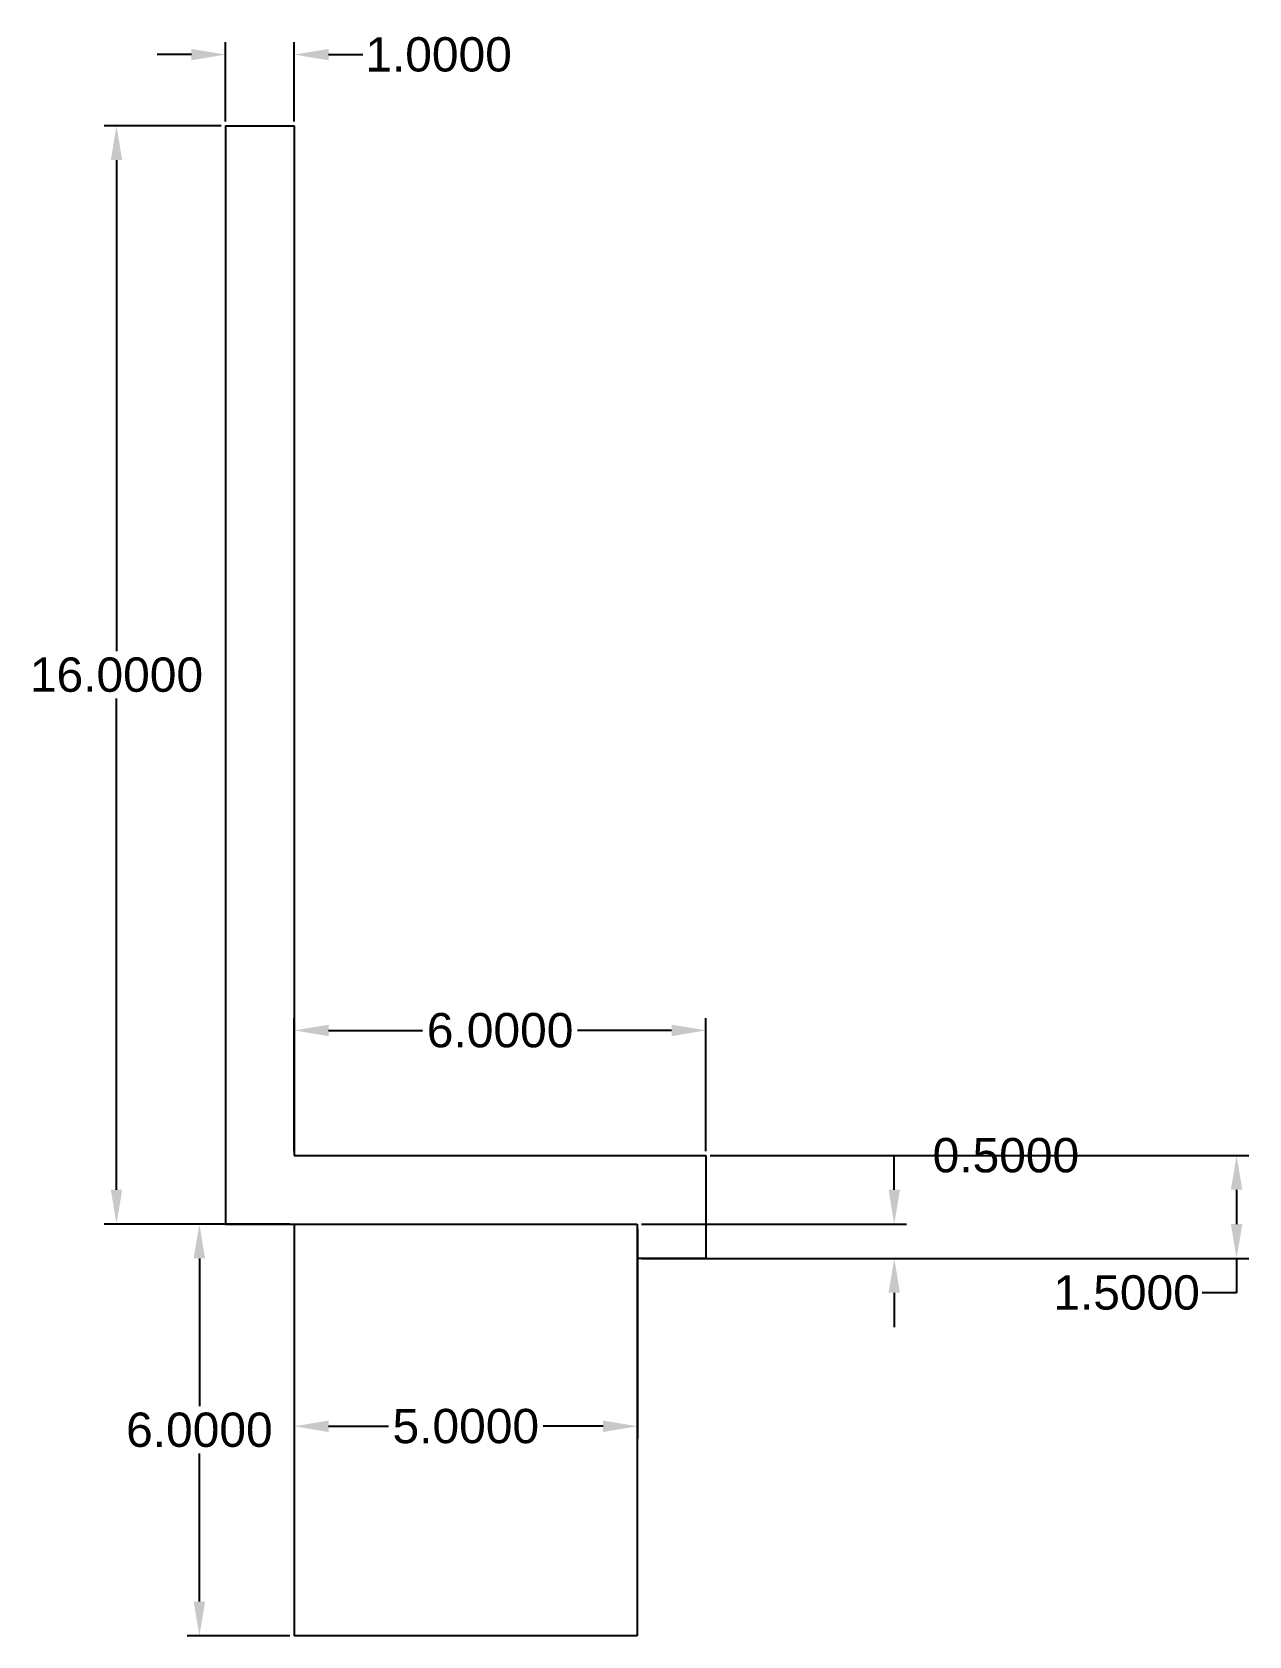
# Model space of a CAD drawing. Header units: millimetres. Extents: x 34.3 to 52.1, y 5.5 to 28.9.
import ezdxf

# ---------------------------------------------------------------- set-up
doc = ezdxf.new("R2010")
doc.units = ezdxf.units.MM
doc.header["$MEASUREMENT"] = 0
doc.layers.add('dimensiuni', color=240, linetype='Continuous')
doc.layers.add('rez', color=30, linetype='Continuous')
doc.styles.get("Standard").update_dxf_attribs({"font": 'arial.ttf'})
doc.dimstyles.get("Standard").update_dxf_attribs({"dimtxt": 0.5, "dimasz": 0.5, "dimexe": 0.18, "dimexo": 0.0625, "dimgap": 0.09, "dimtad": 0, "dimtih": 1, "dimtoh": 1, "dimdec": 4, "dimzin": 0, "dimdsep": 46, "dimtxsty": 'Standard', "dimcen": 0.09, "dimadec": 0, "dimazin": 0, "dimtfac": 1, "dimtdec": 4, "dimtofl": 0, "dimtmove": 0, "dimatfit": 3, "dimfxl": 1, "dimtolj": 1, "dimtzin": 0, "dimarcsym": 0})

# ---------------------------------------------------------------- blocks, each defined once
blk = doc.blocks.new('*D2')
at = {"layer": 'Defpoints', "color": 0, "transparency": 16777216}
for p in [(38.168, 28.566), (37.168, 27.53), (38.168, 27.53)]:
    blk.add_point(p, dxfattribs=at)
at = {"layer": 'dimensiuni', "color": 0, "lineweight": -2, "transparency": 16777216}
for p, q in [((37.168, 27.592), (37.168, 28.746)), ((38.168, 27.592), (38.168, 28.746)), ((36.668, 28.566), (36.168, 28.566)), ((38.668, 28.566), (39.168, 28.566))]:
    blk.add_line(p, q, dxfattribs=at)
at = {"layer": 'dimensiuni', "color": 0, "transparency": 16777216}
for points in [[(36.668, 28.649), (36.668, 28.483), (37.168, 28.566)], [(38.668, 28.649), (38.668, 28.483), (38.168, 28.566)]]:
    blk.add_solid(points, dxfattribs=at)
at = {"layer": 'dimensiuni', "color": 0, "transparency": 16777216, "insert": (40.271, 28.566), "char_height": 0.5, "attachment_point": 5}
blk.add_mtext('\\A1;1.0000', dxfattribs=at)
blk = doc.blocks.new('*D3')
at = {"layer": 'Defpoints', "color": 0, "transparency": 16777216}
for p in [(37.168, 27.53), (35.577, 11.53), (37.168, 11.53)]:
    blk.add_point(p, dxfattribs=at)
at = {"layer": 'dimensiuni', "color": 0, "lineweight": -2, "transparency": 16777216}
for p, q in [((37.105, 27.53), (35.397, 27.53)), ((35.577, 27.03), (35.577, 19.875)), ((35.577, 12.03), (35.577, 19.185)), ((37.105, 11.53), (35.397, 11.53))]:
    blk.add_line(p, q, dxfattribs=at)
at = {"layer": 'dimensiuni', "color": 0, "transparency": 16777216}
for points in [[(35.494, 27.03), (35.66, 27.03), (35.577, 27.53)], [(35.494, 12.03), (35.66, 12.03), (35.577, 11.53)]]:
    blk.add_solid(points, dxfattribs=at)
at = {"layer": 'dimensiuni', "color": 0, "transparency": 16777216, "insert": (35.577, 19.53), "char_height": 0.5, "attachment_point": 5}
blk.add_mtext('\\A1;16.0000', dxfattribs=at)
blk = doc.blocks.new('*D4')
at = {"layer": 'Defpoints', "color": 0, "transparency": 16777216}
for p in [(43.168, 11.53), (46.912, 11.53), (43.168, 11.03)]:
    blk.add_point(p, dxfattribs=at)
at = {"layer": 'dimensiuni', "color": 0, "lineweight": -2, "transparency": 16777216}
for p, q in [((46.912, 12.03), (46.912, 12.53)), ((46.912, 12.53), (47.412, 12.53)), ((43.23, 11.53), (47.092, 11.53)), ((43.23, 11.03), (47.092, 11.03)), ((46.912, 10.53), (46.912, 10.03))]:
    blk.add_line(p, q, dxfattribs=at)
at = {"layer": 'dimensiuni', "color": 0, "transparency": 16777216}
for points in [[(46.829, 12.03), (46.996, 12.03), (46.912, 11.53)], [(46.829, 10.53), (46.996, 10.53), (46.912, 11.03)]]:
    blk.add_solid(points, dxfattribs=at)
at = {"layer": 'dimensiuni', "color": 0, "transparency": 16777216, "insert": (48.539, 12.53), "char_height": 0.5, "attachment_point": 5}
blk.add_mtext('\\A1;0.5000', dxfattribs=at)
blk = doc.blocks.new('*D5')
at = {"layer": 'Defpoints', "color": 0, "transparency": 16777216}
for p in [(44.168, 12.53), (44.168, 11.03), (51.901, 11.03)]:
    blk.add_point(p, dxfattribs=at)
at = {"layer": 'dimensiuni', "color": 0, "lineweight": -2, "transparency": 16777216}
for p, q in [((44.23, 12.53), (52.081, 12.53)), ((51.901, 12.03), (51.901, 11.53)), ((44.23, 11.03), (52.081, 11.03)), ((51.901, 11.03), (51.901, 10.53)), ((51.901, 10.53), (51.401, 10.53))]:
    blk.add_line(p, q, dxfattribs=at)
at = {"layer": 'dimensiuni', "color": 0, "transparency": 16777216}
for points in [[(51.818, 12.03), (51.985, 12.03), (51.901, 12.53)], [(51.818, 11.53), (51.985, 11.53), (51.901, 11.03)]]:
    blk.add_solid(points, dxfattribs=at)
at = {"layer": 'dimensiuni', "color": 0, "transparency": 16777216, "insert": (50.298, 10.53), "char_height": 0.5, "attachment_point": 5}
blk.add_mtext('\\A1;1.5000', dxfattribs=at)
blk = doc.blocks.new('*D6')
at = {"layer": 'Defpoints', "color": 0, "transparency": 16777216}
for p in [(38.168, 11.53), (43.168, 11.53), (43.168, 8.584)]:
    blk.add_point(p, dxfattribs=at)
at = {"layer": 'dimensiuni', "color": 0, "lineweight": -2, "transparency": 16777216}
for p, q in [((38.168, 11.467), (38.168, 8.404)), ((43.168, 11.467), (43.168, 8.404)), ((38.668, 8.584), (39.541, 8.584)), ((42.668, 8.584), (41.795, 8.584))]:
    blk.add_line(p, q, dxfattribs=at)
at = {"layer": 'dimensiuni', "color": 0, "transparency": 16777216}
for points in [[(38.668, 8.668), (38.668, 8.501), (38.168, 8.584)], [(42.668, 8.668), (42.668, 8.501), (43.168, 8.584)]]:
    blk.add_solid(points, dxfattribs=at)
at = {"layer": 'dimensiuni', "color": 0, "transparency": 16777216, "insert": (40.668, 8.584), "char_height": 0.5, "attachment_point": 5}
blk.add_mtext('\\A1;5.0000', dxfattribs=at)
blk = doc.blocks.new('*D7')
at = {"layer": 'Defpoints', "color": 0, "transparency": 16777216}
for p in [(38.168, 11.53), (36.785, 5.53), (38.168, 5.53)]:
    blk.add_point(p, dxfattribs=at)
at = {"layer": 'dimensiuni', "color": 0, "lineweight": -2, "transparency": 16777216}
for p, q in [((38.105, 11.53), (36.605, 11.53)), ((36.785, 11.03), (36.785, 8.875)), ((36.785, 6.03), (36.785, 8.185)), ((38.105, 5.53), (36.605, 5.53))]:
    blk.add_line(p, q, dxfattribs=at)
at = {"layer": 'dimensiuni', "color": 0, "transparency": 16777216}
for points in [[(36.702, 11.03), (36.869, 11.03), (36.785, 11.53)], [(36.702, 6.03), (36.869, 6.03), (36.785, 5.53)]]:
    blk.add_solid(points, dxfattribs=at)
at = {"layer": 'dimensiuni', "color": 0, "transparency": 16777216, "insert": (36.785, 8.53), "char_height": 0.5, "attachment_point": 5}
blk.add_mtext('\\A1;6.0000', dxfattribs=at)
blk = doc.blocks.new('*D8')
at = {"layer": 'Defpoints', "color": 0, "transparency": 16777216}
for p in [(44.168, 14.351), (38.168, 12.53), (44.168, 12.53)]:
    blk.add_point(p, dxfattribs=at)
at = {"layer": 'dimensiuni', "color": 0, "lineweight": -2, "transparency": 16777216}
for p, q in [((38.168, 12.592), (38.168, 14.531)), ((44.168, 12.592), (44.168, 14.531)), ((38.668, 14.351), (40.039, 14.351)), ((43.668, 14.351), (42.296, 14.351))]:
    blk.add_line(p, q, dxfattribs=at)
at = {"layer": 'dimensiuni', "color": 0, "transparency": 16777216}
for points in [[(38.668, 14.434), (38.668, 14.267), (38.168, 14.351)], [(43.668, 14.434), (43.668, 14.267), (44.168, 14.351)]]:
    blk.add_solid(points, dxfattribs=at)
at = {"layer": 'dimensiuni', "color": 0, "transparency": 16777216, "insert": (41.168, 14.351), "char_height": 0.5, "attachment_point": 5}
blk.add_mtext('\\A1;6.0000', dxfattribs=at)

msp = doc.modelspace()

# ---------------------------------------------------------------- linework, layer by layer
at = {"layer": 'rez'}
for p, q in [((37.16775, 27.52997), (37.16775, 11.52997)), ((37.16775, 27.52997), (38.16775, 27.52997)), ((38.16775, 27.52997), (38.16775, 12.52997)), ((38.16775, 12.52997), (44.16775, 12.52997)), ((44.16775, 12.52997), (44.16775, 11.02997)), ((37.16775, 11.52997), (43.16775, 11.52997)), ((38.16775, 11.52997), (38.16775, 5.52997)), ((38.16775, 11.52997), (43.16775, 11.52997)), ((43.16775, 11.52997), (43.16775, 11.02997)), ((43.16775, 11.52997), (43.16775, 11.02997)), ((44.16775, 11.02997), (43.16775, 11.02997)), ((43.16775, 11.02997), (43.16775, 5.52997)), ((43.16775, 5.52997), (38.16775, 5.52997))]:
    msp.add_line(p, q, dxfattribs=at)

# ---------------------------------------------------------------- dimensions: what is measured, and where the dimension line sits
at = {"layer": 'dimensiuni'}
for base, p1, p2, picture, middle in [((38.16775, 28.56584), (37.16775, 27.52997), (38.16775, 27.52997), '*D2', (40.27123, 28.56584)), ((44.16775, 14.35068), (38.16775, 12.52997), (44.16775, 12.52997), '*D8', (41.16775, 14.35068)), ((43.16775, 8.58432), (38.16775, 11.52997), (43.16775, 11.52997), '*D6', (40.66775, 8.58432))]:
    dim = msp.add_linear_dim(base=base, p1=p1, p2=p2, dimstyle='Standard', dxfattribs=at)
    dim.commit()
    dim.dimension.update_dxf_attribs({"geometry": picture, "text_midpoint": middle})
for base, p1, p2, picture, middle in [((35.57716, 11.52997), (37.16775, 27.52997), (37.16775, 11.52997), '*D3', (35.57716, 19.52997)), ((46.91224, 11.52997), (43.16775, 11.02997), (43.16775, 11.52997), '*D4', (48.53924, 12.52997)), ((51.90127, 11.02997), (44.16775, 12.52997), (44.16775, 11.02997), '*D5', (50.2978, 10.52997)), ((36.78521, 5.52997), (38.16775, 11.52997), (38.16775, 5.52997), '*D7', (36.78521, 8.52997))]:
    dim = msp.add_linear_dim(base=base, p1=p1, p2=p2, angle=90, dimstyle='Standard', dxfattribs=at)
    dim.commit()
    dim.dimension.update_dxf_attribs({"geometry": picture, "text_midpoint": middle})

doc.saveas('drawing.dxf')
